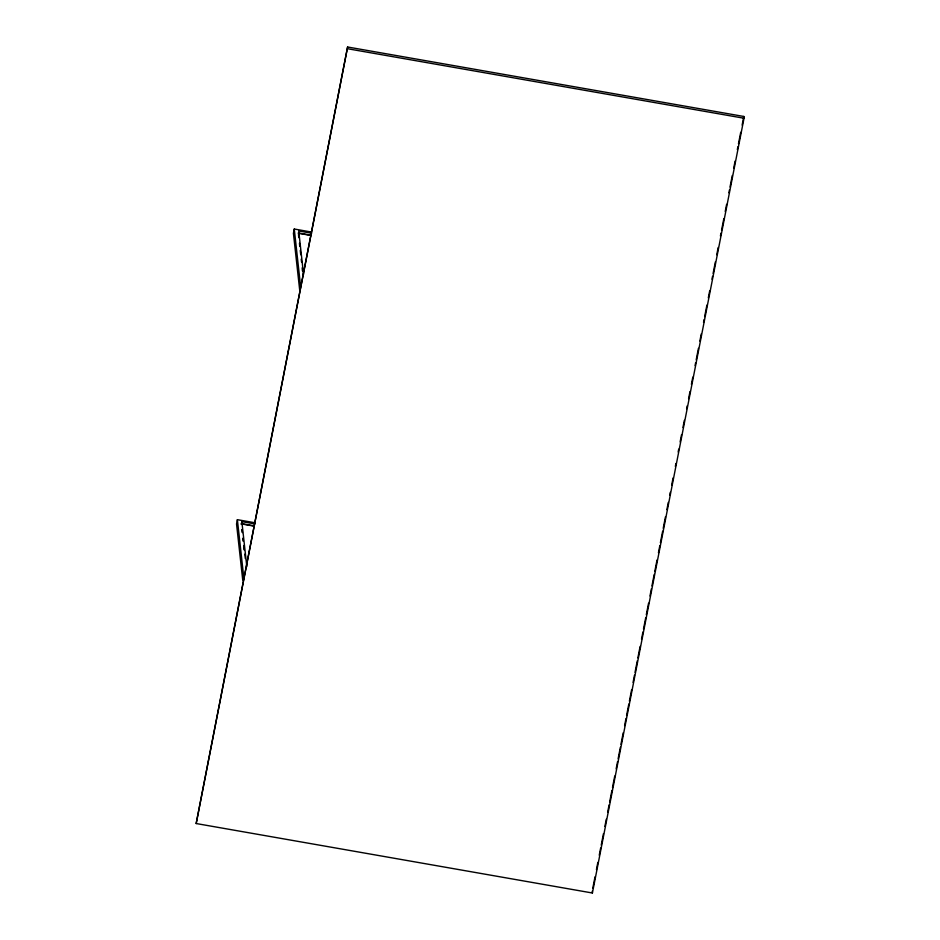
<?xml version="1.0" encoding="UTF-8"?>
<svg xmlns="http://www.w3.org/2000/svg" width="940" height="940" viewBox="0 0 940 940"><rect width="100%" height="100%" fill="white"/><g stroke="black" fill="none" stroke-linecap="round" stroke-linejoin="round"><path stroke-width="1.41" d="M237.385 519.679L236.539 523.98L242.732 580.097L243.578 575.785L237.385 519.679L254.67 522.711M294.267 229.019L293.421 233.32L299.613 289.438L300.459 285.125L294.267 229.019L311.551 232.051M241.286 524.485L241.85 521.618L254.811 523.885M347.6 47L196.178 823.534L592.4 893L744.022 118.24L743.822 116.466L347.6 47L196.178 823.534M592.764 888.347L595.02 876.832M596.43 869.629L597.84 862.427M599.25 855.224L600.66 848.021M601.224 845.142L603.468 833.627M604.878 826.425L606.288 819.222M607.698 812.019L609.108 804.828M609.672 801.938L611.928 790.423M612.492 787.544L614.748 776.017M616.158 768.826L617.568 761.623M618.132 758.745L620.388 747.218M620.952 744.339L623.197 732.824M624.607 725.621L626.016 718.418M626.581 715.54L628.837 704.013M629.4 701.134L631.657 689.619M633.067 682.417L634.477 675.214M635.041 672.335L637.297 660.82M637.861 657.93L640.116 646.414M641.515 639.212L642.925 632.009M643.489 629.13L645.745 617.615M646.309 614.736L648.565 603.21M649.975 596.007L651.385 588.816M651.949 585.926L654.205 574.411M654.769 571.532L657.025 560.005M658.435 552.814L659.833 545.611M660.397 542.732L662.653 531.206M663.217 528.327L665.473 516.812M666.883 509.609L668.293 502.406M669.703 495.204L670.267 492.325M671.677 485.122L673.087 477.92M675.343 466.405L675.907 463.526M678.163 451.999L678.715 449.12M680.125 441.918L681.535 434.727M682.945 427.524L684.355 420.321M686.611 408.806L687.175 405.916M688.585 398.724L689.995 391.522M691.405 384.319L692.815 377.116M695.071 365.601L695.635 362.723M696.199 359.832L698.443 348.317M699.854 341.114L701.264 333.912M703.519 322.397L704.084 319.518M704.648 316.639L706.904 305.112M708.314 297.909L709.724 290.719M711.98 279.192L712.543 276.313M713.107 273.434L715.364 261.908M716.774 254.717L718.172 247.514M720.428 235.987L720.992 233.108M721.556 230.23L723.812 218.714M725.222 211.512L726.632 204.309M728.888 192.782L729.452 189.904M730.016 187.025L732.272 175.51M733.682 168.307L735.092 161.104M737.336 149.589L737.9 146.71M738.464 143.82L740.72 132.305M742.13 125.102L743.822 116.466M347.8 48.774L744.022 118.24M311.692 233.226L298.732 230.958L303.549 274.539M298.344 232.979L311.293 235.247M298.286 233.249L311.246 235.517M241.463 523.639L254.411 525.907M241.404 523.909L254.364 526.177M592.2 891.226L592.4 893M298.497 234.436L298.767 237.609M299.461 243.143L299.731 246.327M300.26 250.404L300.741 254.763M301.223 259.123L301.552 262.037M302.187 267.841L302.457 271.014M241.85 521.618L246.821 566.655M242.097 529.443L242.414 532.357M243.061 538.162L243.378 541.064M243.859 545.423L244.341 549.783M244.823 554.142L245.305 558.501M242.05 529.714L242.367 532.616M243.013 538.432L243.331 541.334M243.965 547.151L244.294 550.053"/></g></svg>
